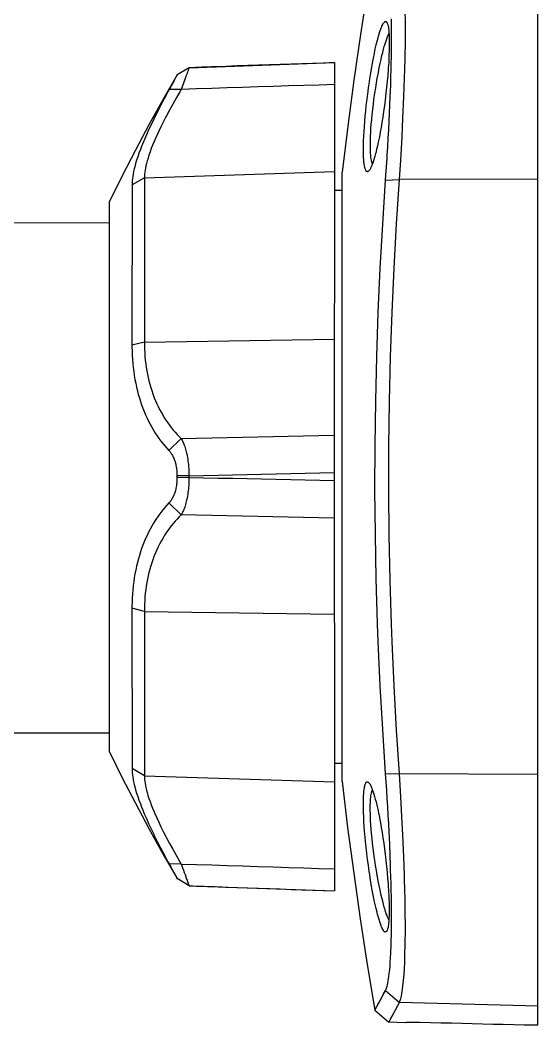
# Model space of a CAD drawing. Header units: millimetres. Extents: x -495897 to 1376592, y -28539 to 470976.
# Drawn here: x 206334 to 208656, y 208058 to 212559 of the extents above; entities that cross this region are included whole.
import ezdxf

# ---------------------------------------------------------------- set-up
doc = ezdxf.new("R2010")
doc.units = ezdxf.units.MM

msp = doc.modelspace()

# ---------------------------------------------------------------- linework, layer by layer
at = {"color": 0}
for p, q in [((208655.868, 211846.833), (208655.868, 212885.143)), ((208061.768, 212546.493), (208061.248, 212603.953)), ((207999.498, 212537.263), (207999.108, 212565.473)), ((207947.238, 212507.623), (207949.968, 212516.203)), ((207949.968, 212516.203), (207953.088, 212524.263)), ((207953.088, 212524.263), (207953.998, 212526.343)), ((207953.998, 212526.343), (207956.338, 212532.063)), ((207956.338, 212532.063), (207958.678, 212537.133)), ((207958.678, 212537.133), (207959.458, 212538.693)), ((207959.458, 212538.693), (207961.798, 212542.853)), ((207961.798, 212542.853), (207964.008, 212546.233)), ((207964.008, 212546.233), (207964.658, 212547.143)), ((207964.658, 212547.143), (207966.218, 212548.963)), ((207966.218, 212548.963), (207967.388, 212550.523)), ((207967.388, 212550.523), (207968.818, 212551.433)), ((207968.818, 212551.433), (207969.858, 212552.213)), ((207969.858, 212552.213), (207971.158, 212552.733)), ((207971.158, 212552.733), (207972.198, 212552.863)), ((207972.198, 212552.863), (207973.368, 212552.863)), ((207973.368, 212552.863), (207974.408, 212552.733)), ((207974.408, 212552.733), (207975.448, 212552.213)), ((207975.448, 212552.213), (207976.488, 212551.303)), ((207976.488, 212551.303), (207977.398, 212550.393)), ((207977.268, 212550.393), (207978.438, 212548.963)), ((207978.438, 212548.963), (207979.608, 212547.143)), ((207979.608, 212547.143), (207980.258, 212545.323)), ((207980.258, 212545.323), (207981.428, 212542.333)), ((207981.428, 212542.333), (207982.598, 212538.693)), ((207982.598, 212538.693), (207982.858, 212537.523)), ((207982.858, 212537.523), (207984.028, 212532.453)), ((207984.028, 212532.453), (207985.198, 212527.123)), ((207985.198, 212527.123), (207985.978, 212520.753)), ((207985.978, 212520.753), (207986.758, 212514.253)), ((207986.758, 212514.253), (207987.668, 212504.373)), ((207999.498, 212535.833), (207999.498, 212537.263)), ((207999.888, 212483.833), (207999.628, 212513.473)), ((207999.888, 212513.473), (207999.888, 212516.203)), ((208061.508, 212462.773), (208061.768, 212530.893)), ((208061.768, 212530.893), (208061.768, 212546.493)), ((207934.758, 212464.463), (207937.488, 212474.213)), ((207937.488, 212474.213), (207941.128, 212487.733)), ((207941.128, 212487.733), (207943.858, 212497.353)), ((207943.858, 212497.353), (207947.238, 212507.623)), ((207973.498, 212461.733), (207976.488, 212470.963)), ((207976.488, 212470.963), (207979.608, 212479.283)), ((207979.608, 212479.283), (207980.518, 212481.753)), ((207980.518, 212481.753), (207983.118, 212488.253)), ((207983.118, 212488.253), (207985.458, 212493.713)), ((207985.458, 212493.713), (207987.928, 212498.783)), ((207987.668, 212504.373), (207988.318, 212493.713)), ((207988.318, 212493.713), (207988.708, 212482.143)), ((207988.708, 212482.143), (207988.708, 212481.233)), ((207988.708, 212481.233), (207989.098, 212467.583)), ((207989.098, 212467.583), (207989.228, 212452.893)), ((207999.628, 212454.193), (207999.888, 212483.833)), ((207922.538, 212411.293), (207926.698, 212430.403)), ((207926.698, 212430.403), (207930.858, 212448.083)), ((207930.858, 212448.083), (207934.758, 212464.463)), ((207959.848, 212414.543), (207963.488, 212428.193)), ((207963.488, 212428.193), (207966.998, 212440.933)), ((207966.998, 212440.933), (207970.638, 212452.893)), ((207970.638, 212452.893), (207973.498, 212461.733)), ((207988.708, 212421.433), (207987.928, 212401.803)), ((207989.098, 212439.633), (207988.708, 212421.433)), ((207989.228, 212452.893), (207989.098, 212439.633)), ((207998.848, 212394.913), (207999.238, 212424.683)), ((207999.238, 212424.683), (207999.628, 212454.193)), ((208060.338, 212388.933), (208061.508, 212462.773)), ((207913.828, 212365.663), (207918.118, 212388.283)), ((207918.118, 212388.283), (207922.408, 212409.733)), ((207922.408, 212409.733), (207922.538, 212411.293)), ((207948.408, 212364.493), (207952.568, 212383.213)), ((207952.568, 212383.603), (207956.338, 212399.853)), ((207952.568, 212383.213), (207952.568, 212383.603)), ((207956.338, 212399.853), (207959.848, 212414.543)), ((207987.668, 212390.753), (207986.628, 212368.913)), ((207987.928, 212401.803), (207987.668, 212390.753)), ((207998.458, 212365.403), (207998.848, 212394.913)), ((208057.868, 212298.973), (208060.208, 212382.563)), ((208060.208, 212382.563), (208060.338, 212388.933)), ((207091.968, 212346.033), (207038.148, 212313.793)), ((207091.968, 212346.033), (207060.898, 212327.313)), ((207086.898, 212332.513), (207085.858, 212329.653)), ((207087.548, 212334.463), (207086.898, 212332.513)), ((207088.718, 212337.323), (207087.548, 212334.463)), ((207089.108, 212338.623), (207088.718, 212337.323)), ((207089.238, 212339.013), (207089.108, 212338.623)), ((207090.278, 212341.873), (207089.238, 212339.013)), ((207090.668, 212342.913), (207090.278, 212341.873)), ((207091.188, 212344.213), (207090.668, 212342.913)), ((207091.578, 212344.863), (207091.188, 212344.213)), ((207091.188, 212344.213), (207091.188, 212344.213)), ((207091.708, 212345.383), (207091.578, 212344.863)), ((207091.968, 212345.773), (207091.708, 212345.643)), ((207091.708, 212345.643), (207091.708, 212345.383)), ((207091.968, 212346.033), (207743.398, 212368.783)), ((207148.908, 212347.983), (207091.968, 212346.033)), ((207121.998, 212347.073), (207091.968, 212346.033)), ((207091.968, 212346.033), (207091.968, 212345.773)), ((207192.198, 212349.543), (207148.908, 212347.983)), ((207257.328, 212351.753), (207192.198, 212349.543)), ((207305.818, 212353.573), (207257.328, 212351.753)), ((207354.568, 212355.133), (207305.818, 212353.573)), ((207403.058, 212356.953), (207354.568, 212355.133)), ((207451.808, 212358.513), (207403.058, 212356.953)), ((207500.298, 212360.073), (207451.808, 212358.513)), ((207549.048, 212361.893), (207500.298, 212360.073)), ((207597.668, 212363.453), (207549.048, 212361.893)), ((207646.158, 212365.403), (207597.668, 212363.453)), ((207694.908, 212366.963), (207646.158, 212365.403)), ((207743.398, 212368.523), (207694.908, 212366.963)), ((207743.398, 212368.523), (207743.398, 212368.783)), ((207743.398, 212368.783), (207743.398, 212368.523)), ((207743.398, 212368.523), (207743.398, 212270.373)), ((207906.288, 212322.503), (207910.578, 212347.983)), ((207910.578, 212347.983), (207913.828, 212365.663)), ((207940.348, 212324.973), (207944.248, 212345.123)), ((207944.248, 212345.123), (207948.408, 212364.493)), ((207984.288, 212336.283), (207982.208, 212311.063)), ((207984.938, 212345.773), (207984.288, 212336.283)), ((207986.628, 212368.913), (207984.938, 212345.773)), ((207996.768, 212305.993), (207997.678, 212335.633)), ((207997.678, 212335.633), (207998.458, 212365.403)), ((207022.808, 212285.193), (207020.338, 212280.643)), ((207026.318, 212291.823), (207022.808, 212285.193)), ((207028.008, 212294.943), (207026.318, 212291.823)), ((207029.438, 212297.413), (207028.008, 212294.943)), ((207032.298, 212303.003), (207029.438, 212297.413)), ((207034.248, 212306.123), (207032.298, 212303.003)), ((207035.548, 212308.853), (207034.248, 212306.123)), ((207036.068, 212309.763), (207035.548, 212308.853)), ((207036.718, 212311.453), (207036.068, 212309.763)), ((207037.498, 212312.493), (207036.718, 212311.453)), ((207037.628, 212312.883), (207037.498, 212312.493)), ((207038.018, 212313.403), (207037.628, 212312.883)), ((207038.148, 212313.793), (207038.018, 212313.403)), ((207075.588, 212301.573), (207056.478, 212248.533)), ((207072.208, 212292.473), (207064.798, 212271.803)), ((207082.478, 212320.293), (207081.308, 212317.563)), ((207083.518, 212323.283), (207082.478, 212320.293)), ((207084.428, 212326.143), (207083.518, 212323.283)), ((207085.468, 212329.003), (207084.428, 212326.143)), ((207085.858, 212329.653), (207085.468, 212329.003)), ((207900.048, 212283.113), (207902.128, 212296.373)), ((207902.128, 212296.373), (207906.288, 212322.503)), ((207931.898, 212277.653), (207935.668, 212299.883)), ((207935.668, 212299.883), (207936.448, 212303.913)), ((207936.448, 212303.913), (207940.348, 212324.973)), ((207979.868, 212285.193), (207977.398, 212258.933)), ((207982.208, 212311.063), (207979.868, 212285.193)), ((207995.728, 212268.423), (207996.638, 212297.933)), ((207996.638, 212297.933), (207996.768, 212305.993)), ((208055.008, 212215.773), (208057.868, 212298.973)), ((207002.398, 212247.753), (206996.938, 212238.263)), ((207005.908, 212254.513), (207002.398, 212247.753)), ((207056.478, 212248.533), (207002.398, 212247.753)), ((207009.548, 212261.013), (207005.908, 212254.513)), ((207013.058, 212267.513), (207009.548, 212261.013)), ((207016.698, 212273.883), (207013.058, 212267.513)), ((207020.338, 212280.643), (207016.698, 212273.883)), ((207056.478, 212248.533), (207050.758, 212238.523)), ((207060.768, 212260.493), (207056.478, 212248.533)), ((207125.118, 212250.743), (207056.478, 212248.533)), ((207064.798, 212271.803), (207060.768, 212260.493)), ((207193.888, 212252.823), (207125.118, 212250.743)), ((207262.528, 212255.163), (207193.888, 212252.823)), ((207331.298, 212257.243), (207262.528, 212255.163)), ((207400.068, 212259.453), (207331.298, 212257.243)), ((207468.708, 212261.663), (207400.068, 212259.453)), ((207537.218, 212264.003), (207468.708, 212261.663)), ((207605.858, 212266.083), (207537.218, 212264.003)), ((207674.628, 212268.163), (207605.858, 212266.083)), ((207743.398, 212270.373), (207674.628, 212268.163)), ((207743.398, 212270.373), (207743.268, 211951.093)), ((207892.508, 212227.863), (207896.148, 212255.683)), ((207896.148, 212255.683), (207900.048, 212283.113)), ((207924.748, 212232.413), (207928.388, 212255.163)), ((207928.388, 212255.163), (207931.898, 212277.653)), ((207977.398, 212258.933), (207974.538, 212232.023)), ((207994.688, 212238.653), (207995.728, 212268.423)), ((206979.908, 212206.413), (206964.048, 212176.253)), ((206996.938, 212238.263), (206979.908, 212206.413)), ((207033.858, 212209.403), (207018.518, 212182.103)), ((207050.758, 212238.523), (207033.858, 212209.403)), ((207886.268, 212176.123), (207889.518, 212203.163)), ((207889.518, 212203.163), (207891.208, 212218.113)), ((207891.208, 212218.113), (207892.508, 212227.863)), ((207917.988, 212181.323), (207920.848, 212204.463)), ((207920.848, 212204.463), (207922.278, 212213.953)), ((207922.278, 212213.953), (207924.748, 212232.413)), ((207970.768, 212200.563), (207967.388, 212174.563)), ((207972.978, 212217.853), (207970.768, 212200.563)), ((207974.538, 212232.023), (207972.718, 212217.853)), ((207992.348, 212179.763), (207993.778, 212217.203)), ((207993.778, 212217.203), (207994.688, 212238.653)), ((208050.848, 212119.833), (208055.008, 212215.773)), ((206964.048, 212176.253), (206949.358, 212147.653)), ((207004.088, 212156.103), (206990.828, 212131.013)), ((207018.518, 212182.103), (207004.088, 212156.103)), ((207883.538, 212149.473), (207886.268, 212176.123)), ((207912.788, 212136.603), (207915.258, 212158.963)), ((207915.258, 212158.963), (207917.988, 212181.323)), ((207967.388, 212174.563), (207964.008, 212148.953)), ((207990.528, 212142.063), (207992.348, 212179.763)), ((206933.238, 212115.283), (206921.148, 212090.323)), ((206935.578, 212120.093), (206933.238, 212115.283)), ((206949.358, 212147.653), (206935.578, 212120.093)), ((206987.838, 212125.293), (206976.008, 212102.543)), ((206990.828, 212131.013), (206987.838, 212125.293)), ((207877.688, 212081.223), (207879.378, 212105.273)), ((207879.378, 212105.273), (207881.588, 212129.973)), ((207881.588, 212129.973), (207883.538, 212149.473)), ((207908.888, 212092.793), (207910.578, 212112.943)), ((207910.578, 212114.763), (207912.788, 212136.603)), ((207910.578, 212112.943), (207910.578, 212114.763)), ((207960.238, 212123.603), (207956.468, 212100.853)), ((207964.008, 212148.953), (207960.238, 212123.603)), ((207988.708, 212104.623), (207990.528, 212142.063)), ((208046.558, 212034.943), (208050.848, 212119.833)), ((206910.228, 212067.053), (206900.218, 212044.953)), ((206921.148, 212090.323), (206910.228, 212067.053)), ((206955.598, 212060.943), (206946.628, 212041.443)), ((206965.478, 212081.223), (206955.598, 212060.943)), ((206976.008, 212102.543), (206965.478, 212081.223)), ((207876.258, 212059.903), (207877.688, 212081.223)), ((207906.288, 212056.263), (207907.328, 212074.203)), ((207907.328, 212074.203), (207908.888, 212092.793)), ((207952.698, 212078.363), (207948.928, 212056.783)), ((207956.468, 212100.853), (207952.698, 212078.363)), ((207984.808, 212029.613), (207986.888, 212067.053)), ((207986.888, 212067.053), (207988.708, 212104.623)), ((206891.118, 212023.633), (206882.668, 212003.483)), ((206900.218, 212044.953), (206891.118, 212023.633)), ((206938.178, 212022.853), (206934.798, 212014.793)), ((206946.628, 212041.443), (206938.178, 212022.853)), ((207874.048, 212013.623), (207874.308, 212018.693)), ((207874.308, 212018.693), (207875.088, 212038.713)), ((207875.088, 212038.713), (207876.258, 212059.903)), ((207904.728, 212011.933), (207904.858, 212023.373)), ((207904.858, 212023.373), (207905.378, 212039.493)), ((207905.378, 212039.493), (207906.288, 212056.263)), ((207943.858, 212030.913), (207939.958, 212012.453)), ((207945.028, 212036.243), (207943.858, 212030.913)), ((207948.928, 212056.783), (207945.028, 212036.243)), ((207982.598, 211992.043), (207984.808, 212029.613)), ((208040.708, 211932.373), (208046.558, 212034.943)), ((206873.308, 211979.563), (206867.068, 211962.533)), ((206880.328, 211997.763), (206873.308, 211979.563)), ((206882.668, 212003.483), (206880.328, 211997.763)), ((206922.058, 211983.203), (206916.728, 211968.643)), ((206928.038, 211998.413), (206922.058, 211983.203)), ((206934.798, 212014.793), (206928.038, 211998.413)), ((207873.528, 211980.343), (207873.658, 211996.333)), ((207873.658, 211965.523), (207873.528, 211980.343)), ((207873.658, 211996.333), (207874.048, 212013.623)), ((207904.468, 211998.283), (207904.728, 212011.933)), ((207904.728, 211985.543), (207904.468, 211998.283)), ((207904.728, 211983.983), (207904.728, 211985.543)), ((207905.118, 211973.193), (207904.728, 211983.983)), ((207905.378, 211963.573), (207905.118, 211973.193)), ((207932.418, 211978.913), (207928.648, 211963.573)), ((207936.188, 211995.163), (207932.418, 211978.913)), ((207939.958, 212012.453), (207936.188, 211995.163)), ((207980.258, 211954.603), (207982.598, 211992.043)), ((206856.538, 211931.333), (206852.118, 211916.383)), ((206861.608, 211946.673), (206856.538, 211931.333)), ((206867.068, 211962.533), (206861.608, 211946.673)), ((206903.598, 211928.343), (206900.608, 211916.903)), ((206907.628, 211941.213), (206903.598, 211928.343)), ((206911.918, 211954.733), (206907.628, 211941.213)), ((206916.728, 211968.643), (206911.918, 211954.733)), ((207743.268, 211951.093), (207743.268, 211880.243)), ((207873.918, 211955.123), (207873.658, 211965.523)), ((207874.438, 211942.903), (207873.918, 211955.123)), ((207874.958, 211933.023), (207874.438, 211942.903)), ((207875.868, 211923.533), (207874.958, 211933.023)), ((207906.158, 211954.603), (207905.378, 211963.573)), ((207906.548, 211950.573), (207906.158, 211954.603)), ((207907.328, 211943.423), (207906.548, 211950.573)), ((207908.238, 211937.053), (207907.328, 211943.423)), ((207909.278, 211931.073), (207908.238, 211937.053)), ((207909.928, 211928.733), (207909.278, 211931.073)), ((207910.838, 211924.833), (207909.928, 211928.733)), ((207918.768, 211929.123), (207915.778, 211920.153)), ((207921.758, 211938.613), (207918.768, 211929.123)), ((207924.748, 211949.143), (207921.758, 211938.613)), ((207927.998, 211961.363), (207924.748, 211949.143)), ((207928.648, 211963.573), (207927.998, 211961.363)), ((207976.878, 211901.823), (207979.478, 211939.523)), ((207979.478, 211939.523), (207980.258, 211954.603)), ((208035.118, 211844.883), (208040.708, 211932.373)), ((206843.018, 211880.503), (206840.808, 211869.453)), ((206845.748, 211892.723), (206843.018, 211880.503)), ((206848.088, 211902.083), (206845.748, 211892.723)), ((206852.118, 211916.383), (206848.088, 211902.083)), ((206891.508, 211853.203), (207743.268, 211880.243)), ((206894.368, 211887.003), (206893.068, 211877.903)), ((206895.928, 211896.363), (206894.368, 211887.003)), ((206898.138, 211906.373), (206895.928, 211896.363)), ((206900.608, 211916.903), (206898.138, 211906.373)), ((207743.268, 211880.243), (207742.748, 210699.622)), ((207875.868, 211922.623), (207875.868, 211923.533)), ((207876.778, 211914.823), (207875.868, 211922.623)), ((207877.818, 211907.543), (207876.778, 211914.823)), ((207878.338, 211904.813), (207877.818, 211907.543)), ((207879.378, 211899.483), (207878.338, 211904.813)), ((207880.548, 211895.063), (207879.378, 211899.483)), ((207881.068, 211892.723), (207880.548, 211895.063)), ((207882.238, 211889.343), (207881.068, 211892.723)), ((207883.798, 211886.223), (207882.238, 211889.343)), ((207884.448, 211884.663), (207883.798, 211886.223)), ((207885.488, 211883.233), (207884.448, 211884.663)), ((207886.398, 211881.933), (207885.488, 211883.233)), ((207887.698, 211881.283), (207886.398, 211881.933)), ((207888.348, 211880.763), (207887.698, 211881.283)), ((207889.648, 211880.243), (207888.348, 211880.763)), ((207890.948, 211879.983), (207889.648, 211880.243)), ((207891.988, 211879.983), (207890.948, 211879.983)), ((207893.028, 211880.243), (207891.988, 211879.983)), ((207894.328, 211880.763), (207893.028, 211880.243)), ((207895.628, 211881.673), (207894.328, 211880.763)), ((207896.798, 211882.713), (207895.628, 211881.673)), ((207898.228, 211884.143), (207896.798, 211882.713)), ((207899.528, 211885.833), (207898.228, 211884.143)), ((207900.828, 211887.523), (207899.528, 211885.833)), ((207902.128, 211889.473), (207900.828, 211887.523)), ((207903.558, 211891.813), (207902.128, 211889.473)), ((207904.468, 211893.243), (207903.558, 211891.813)), ((207905.898, 211896.363), (207904.468, 211893.243)), ((207907.328, 211899.353), (207905.898, 211896.363)), ((207908.888, 211902.473), (207907.328, 211899.353)), ((207910.058, 211905.463), (207908.888, 211902.473)), ((207911.358, 211908.583), (207910.058, 211905.463)), ((207911.878, 211921.453), (207910.838, 211924.833)), ((207912.658, 211911.573), (207911.358, 211908.583)), ((207912.918, 211918.463), (207911.878, 211921.453)), ((207912.788, 211911.963), (207912.658, 211911.573)), ((207915.778, 211920.153), (207912.788, 211912.093)), ((207914.218, 211915.863), (207912.918, 211918.463)), ((207974.408, 211864.513), (207976.878, 211901.823)), ((206891.508, 211853.203), (206836.128, 211821.223)), ((206836.778, 211839.423), (206836.258, 211830.063)), ((206837.688, 211848.913), (206836.778, 211839.423)), ((206838.988, 211858.923), (206837.688, 211848.913)), ((206840.808, 211869.453), (206838.988, 211858.923)), ((206891.508, 211853.203), (206891.118, 211117.013)), ((206891.638, 211861.003), (206891.508, 211853.203)), ((206892.158, 211869.323), (206891.638, 211861.003)), ((206893.068, 211877.903), (206892.158, 211869.323)), ((207777.848, 211807.183), (207777.848, 211878.423)), ((207959.718, 211645.203), (207972.718, 211842.023)), ((207972.718, 211842.023), (207974.408, 211864.513)), ((207972.718, 211842.023), (208035.118, 211844.883)), ((208021.858, 211646.893), (208034.988, 211844.883)), ((208655.868, 211846.833), (208035.118, 211844.883)), ((208655.478, 209179.792), (208655.868, 211846.833)), ((206836.128, 211821.223), (206835.738, 211102.453)), ((206836.258, 211830.063), (206836.128, 211821.223)), ((207743.138, 211797.303), (207777.848, 211797.303)), ((207777.718, 209232.429), (207777.848, 211807.183)), ((206734.468, 211652.613), (206734.728, 211746.603)), ((206734.468, 211650.143), (206273.618, 211650.403)), ((206734.208, 210513.514), (206734.468, 211652.613)), ((207948.798, 211447.733), (207959.718, 211645.203)), ((208010.938, 211448.383), (208021.858, 211646.893)), ((207939.828, 211249.743), (207948.798, 211447.733)), ((208001.968, 211249.613), (208010.938, 211448.383)), ((207933.068, 211051.493), (207939.828, 211249.743)), ((207995.338, 211050.453), (208001.968, 211249.613)), ((206891.118, 211117.013), (206835.738, 211102.453)), ((206891.118, 211117.013), (207742.878, 211129.233)), ((206891.118, 211117.013), (206891.248, 211102.193)), ((206835.738, 211102.713), (206835.738, 211095.953)), ((206835.738, 211095.953), (206836.128, 211076.713)), ((206836.128, 211076.713), (206836.778, 211057.733)), ((206891.248, 211102.193), (206891.768, 211085.293)), ((206891.768, 211085.293), (206892.548, 211068.523)), ((206836.778, 211057.733), (206837.948, 211039.013)), ((206837.948, 211039.013), (206839.248, 211020.293)), ((206892.548, 211068.523), (206893.848, 211052.013)), ((206893.848, 211052.013), (206895.408, 211035.633)), ((206895.408, 211035.633), (206897.228, 211019.643)), ((207928.388, 210852.983), (207933.068, 211051.493)), ((207990.658, 210850.643), (207995.338, 211050.453)), ((206839.248, 211020.293), (206841.068, 211002.223)), ((206841.068, 211002.223), (206843.408, 210984.283)), ((206843.408, 210984.283), (206846.008, 210966.603)), ((206897.228, 211019.643), (206899.568, 211003.783)), ((206899.568, 211003.783), (206902.038, 210988.053)), ((206902.038, 210988.053), (206904.898, 210972.583)), ((206846.008, 210966.603), (206848.738, 210949.183)), ((206848.738, 210949.183), (206852.248, 210932.023)), ((206904.898, 210972.583), (206908.148, 210957.633)), ((206908.148, 210957.633), (206911.658, 210942.553)), ((206911.658, 210942.553), (206915.428, 210927.993)), ((206852.248, 210932.023), (206855.758, 210915.123)), ((206855.758, 210915.123), (206859.788, 210898.613)), ((206859.788, 210898.613), (206864.078, 210882.363)), ((206915.428, 210927.993), (206919.588, 210913.563)), ((206919.588, 210913.563), (206924.268, 210899.393)), ((206924.268, 210899.393), (206928.818, 210885.613)), ((206864.078, 210882.363), (206868.758, 210866.373)), ((206868.758, 210866.373), (206873.698, 210850.643)), ((206873.698, 210850.643), (206878.898, 210835.173)), ((206928.818, 210885.613), (206934.148, 210871.833)), ((206934.148, 210871.833), (206935.708, 210867.283)), ((206935.708, 210867.283), (206941.298, 210853.893)), ((206941.298, 210853.893), (206947.148, 210840.633)), ((207925.658, 210654.135), (207928.388, 210852.983)), ((207987.928, 210650.924), (207990.658, 210850.643)), ((206878.898, 210835.173), (206884.488, 210820.223)), ((206884.488, 210820.223), (206890.338, 210805.273)), ((206890.338, 210805.273), (206896.578, 210790.713)), ((206947.148, 210840.633), (206953.258, 210827.763)), ((206953.258, 210827.763), (206959.628, 210814.763)), ((206959.628, 210814.763), (206966.388, 210802.283)), ((206966.388, 210802.283), (206973.278, 210790.063)), ((206896.578, 210790.713), (206903.338, 210776.153)), ((206903.338, 210776.153), (206910.098, 210762.113)), ((206910.098, 210762.113), (206917.248, 210748.333)), ((206973.278, 210790.063), (206980.688, 210778.103)), ((206980.688, 210778.103), (206987.968, 210766.403)), ((206987.968, 210766.403), (206995.898, 210754.963)), ((206995.898, 210754.963), (207003.828, 210744.043)), ((206917.248, 210748.333), (206924.658, 210734.943)), ((206924.658, 210734.943), (206932.328, 210722.073)), ((206932.328, 210722.073), (206940.258, 210709.307)), ((207003.828, 210744.043), (207012.018, 210733.383)), ((207012.018, 210733.383), (207020.468, 210722.723)), ((207020.468, 210722.723), (207028.788, 210712.713)), ((207028.788, 210712.713), (207037.758, 210703.015)), ((206940.258, 210709.307), (206948.188, 210696.97)), ((206948.188, 210696.97), (206956.638, 210684.945)), ((206956.638, 210684.945), (206965.218, 210673.297)), ((206965.218, 210673.297), (206974.058, 210662.195)), ((207055.958, 210684.581), (207001.618, 210630.826)), ((207037.758, 210703.015), (207046.728, 210693.707)), ((207046.728, 210693.707), (207055.958, 210684.581)), ((207055.958, 210684.581), (207124.468, 210686.193)), ((207055.958, 210684.581), (207058.038, 210681.188)), ((207058.038, 210681.188), (207060.248, 210677.249)), ((207060.248, 210677.249), (207062.198, 210673.297)), ((207062.198, 210673.297), (207064.408, 210668.994)), ((207064.408, 210668.994), (207066.358, 210664.535)), ((207124.468, 210686.193), (207193.108, 210687.649)), ((207193.108, 210687.649), (207261.878, 210689.079)), ((207261.878, 210689.079), (207330.518, 210690.678)), ((207330.518, 210690.678), (207399.288, 210692.108)), ((207399.288, 210692.108), (207467.928, 210693.525)), ((207467.928, 210693.525), (207536.698, 210695.176)), ((207536.698, 210695.176), (207605.338, 210696.593)), ((207605.338, 210696.593), (207674.108, 210698.023)), ((207674.108, 210698.023), (207742.748, 210699.622)), ((207742.748, 210699.622), (207742.748, 210572.456)), ((206974.058, 210662.195), (206983.028, 210651.288)), ((206983.028, 210651.288), (206992.258, 210640.875)), ((206992.258, 210640.875), (207001.618, 210630.826)), ((207001.618, 210630.826), (207003.958, 210628.174)), ((207003.958, 210628.174), (207006.428, 210625.47)), ((207006.428, 210625.47), (207008.768, 210622.623)), ((207008.768, 210622.623), (207010.978, 210619.373)), ((207066.358, 210664.535), (207068.308, 210659.673)), ((207068.308, 210659.673), (207070.128, 210654.863)), ((207070.128, 210654.863), (207072.078, 210649.312)), ((207072.078, 210649.312), (207074.028, 210643.397)), ((207074.028, 210643.397), (207075.848, 210637.3)), ((207075.848, 210637.3), (207077.668, 210631.021)), ((207077.668, 210631.021), (207079.228, 210624.417)), ((207079.228, 210624.417), (207080.788, 210617.397)), ((207925.268, 210454.91), (207925.658, 210654.135)), ((207987.668, 210450.776), (207987.928, 210650.924)), ((207010.978, 210619.373), (207013.058, 210616.162)), ((207013.058, 210616.162), (207015.008, 210612.769)), ((207015.008, 210612.769), (207017.218, 210609.181)), ((207017.218, 210609.181), (207019.038, 210605.424)), ((207019.038, 210605.424), (207020.988, 210601.485)), ((207020.988, 210601.485), (207022.808, 210597.169)), ((207022.808, 210597.169), (207024.498, 210592.853)), ((207024.498, 210592.853), (207026.188, 210588.225)), ((207026.188, 210588.225), (207027.488, 210584.793)), ((207027.488, 210584.793), (207028.788, 210579.788)), ((207028.788, 210579.788), (207030.478, 210574.601)), ((207030.478, 210574.601), (207031.778, 210569.375)), ((207080.788, 210617.397), (207081.178, 210615.421)), ((207081.178, 210615.421), (207082.738, 210607.907)), ((207082.738, 210607.907), (207084.168, 210600.198)), ((207084.168, 210600.198), (207085.468, 210592.307)), ((207085.468, 210592.307), (207086.768, 210584.468)), ((207086.768, 210584.468), (207087.808, 210576.213)), ((207087.808, 210576.213), (207088.718, 210567.958)), ((207031.778, 210569.375), (207032.948, 210564.019)), ((207032.948, 210564.019), (207033.858, 210558.468)), ((207033.858, 210558.468), (207034.898, 210553.099)), ((207034.898, 210553.099), (207035.678, 210547.366)), ((207035.678, 210547.366), (207036.198, 210541.633)), ((207036.198, 210541.633), (207036.718, 210535.9)), ((207036.718, 210535.9), (207037.108, 210529.803)), ((207037.108, 210529.803), (207037.498, 210523.888)), ((207088.718, 210567.958), (207089.368, 210559.56)), ((207089.368, 210559.56), (207090.148, 210550.941)), ((207090.148, 210550.941), (207090.668, 210542.179)), ((207090.668, 210542.179), (207091.058, 210533.196)), ((207091.058, 210533.196), (207091.188, 210524.07)), ((207612.488, 210529.439), (207677.618, 210530.895)), ((207677.618, 210530.895), (207742.748, 210532.507)), ((207742.748, 210572.456), (207743.138, 209146.811)), ((206734.338, 209374.324), (206734.208, 210513.514)), ((207036.198, 210485.356), (207035.678, 210479.623)), ((207036.718, 210491.089), (207036.198, 210485.356)), ((207037.108, 210497.004), (207036.718, 210491.089)), ((207037.238, 210503.114), (207037.108, 210497.004)), ((207037.498, 210509.393), (207037.238, 210503.114)), ((207037.498, 210523.888), (207037.498, 210517.596)), ((207091.318, 210517.791), (207037.498, 210517.596)), ((207037.498, 210517.596), (207037.498, 210509.393)), ((207037.498, 210517.596), (207037.498, 210517.596)), ((207091.318, 210509.211), (207037.498, 210509.393)), ((207037.498, 210509.393), (207037.498, 210509.393)), ((207090.668, 210484.862), (207090.148, 210476.048)), ((207091.058, 210493.793), (207090.668, 210484.862)), ((207091.188, 210502.932), (207091.058, 210493.793)), ((207091.188, 210524.07), (207091.188, 210517.791)), ((207091.318, 210509.211), (207091.188, 210502.932)), ((207091.318, 210517.791), (207156.448, 210519.247)), ((207091.318, 210517.791), (207091.318, 210509.211)), ((207156.448, 210507.781), (207091.318, 210509.211)), ((207156.448, 210519.247), (207221.578, 210520.677)), ((207221.578, 210506.325), (207156.448, 210507.781)), ((207221.578, 210520.677), (207286.578, 210522.094)), ((207286.578, 210504.895), (207221.578, 210506.325)), ((207286.578, 210522.094), (207351.838, 210523.524)), ((207351.838, 210503.478), (207286.578, 210504.895)), ((207351.838, 210523.524), (207417.098, 210525.162)), ((207417.098, 210501.866), (207351.838, 210503.478)), ((207417.098, 210525.162), (207482.228, 210526.592)), ((207482.098, 210500.41), (207417.098, 210501.866)), ((207547.358, 210498.98), (207482.098, 210500.41)), ((207482.228, 210526.592), (207547.358, 210528.009)), ((207547.358, 210528.009), (207612.488, 210529.439)), ((207612.488, 210497.563), (207547.358, 210498.98)), ((207677.618, 210495.951), (207612.488, 210497.563)), ((207742.748, 210494.534), (207677.618, 210495.951)), ((207027.488, 210442.209), (207026.188, 210438.998)), ((207028.788, 210447.201), (207027.488, 210442.209)), ((207030.218, 210452.427), (207028.788, 210447.201)), ((207031.778, 210457.796), (207030.218, 210452.427)), ((207032.948, 210462.983), (207031.778, 210457.796)), ((207033.858, 210468.352), (207032.948, 210462.983)), ((207034.768, 210473.89), (207033.858, 210468.352)), ((207035.678, 210479.623), (207034.768, 210473.89)), ((207086.768, 210442.755), (207085.468, 210434.682)), ((207087.808, 210450.776), (207086.768, 210442.755)), ((207088.718, 210459.031), (207087.808, 210450.776)), ((207089.368, 210467.481), (207088.718, 210459.031)), ((207090.148, 210476.048), (207089.368, 210467.481)), ((207926.958, 210255.737), (207925.268, 210454.91)), ((207989.358, 210250.693), (207987.668, 210450.776)), ((207001.618, 210396.345), (206992.258, 210386.114)), ((207004.088, 210398.867), (207001.618, 210396.163)), ((207055.958, 210342.408), (207001.618, 210396.345)), ((207006.428, 210401.532), (207004.088, 210398.867)), ((207008.638, 210404.6), (207006.428, 210401.532)), ((207010.978, 210407.629), (207008.638, 210404.6)), ((207013.058, 210410.84), (207010.978, 210407.629)), ((207015.008, 210414.272), (207013.058, 210410.84)), ((207016.958, 210417.847), (207015.008, 210414.272)), ((207019.038, 210421.617), (207016.958, 210417.847)), ((207020.988, 210425.738), (207019.038, 210421.617)), ((207022.808, 210429.82), (207020.988, 210425.738)), ((207024.498, 210434.318), (207022.808, 210429.82)), ((207026.188, 210438.998), (207024.498, 210434.318)), ((207077.668, 210395.981), (207075.848, 210389.689)), ((207079.228, 210402.624), (207077.668, 210395.981)), ((207080.788, 210409.592), (207079.228, 210402.624)), ((207081.308, 210411.568), (207080.788, 210409.592)), ((207082.738, 210419.095), (207081.308, 210411.568)), ((207084.168, 210426.791), (207082.738, 210419.095)), ((207085.468, 210434.682), (207084.168, 210426.791)), ((206965.218, 210353.692), (206956.638, 210342.044)), ((206974.058, 210364.976), (206965.218, 210353.692)), ((206983.028, 210375.753), (206974.058, 210364.976)), ((206992.258, 210386.114), (206983.028, 210375.753)), ((207060.248, 210349.753), (207058.038, 210345.983)), ((207062.198, 210353.692), (207060.248, 210349.753)), ((207064.408, 210358.008), (207062.198, 210353.692)), ((207066.358, 210362.493), (207064.408, 210358.008)), ((207068.308, 210367.316), (207066.358, 210362.493)), ((207070.128, 210372.178), (207068.308, 210367.316)), ((207072.078, 210377.729), (207070.128, 210372.178)), ((207074.028, 210383.644), (207072.078, 210377.729)), ((207075.848, 210389.689), (207074.028, 210383.644)), ((206932.328, 210305.176), (206924.658, 210292.098)), ((206940.258, 210317.877), (206932.328, 210305.176)), ((206948.188, 210330.253), (206940.258, 210317.877)), ((206956.638, 210342.044), (206948.188, 210330.253)), ((207028.788, 210314.302), (207020.468, 210304.071)), ((207037.758, 210323.974), (207028.788, 210314.302)), ((207046.728, 210333.464), (207037.758, 210323.974)), ((207055.958, 210342.408), (207046.728, 210333.464)), ((207058.038, 210345.983), (207055.958, 210342.408)), ((207124.468, 210340.991), (207055.958, 210342.408)), ((207193.108, 210339.379), (207124.468, 210340.991)), ((207261.878, 210337.962), (207193.108, 210339.379)), ((207330.518, 210336.311), (207261.878, 210337.962)), ((207399.288, 210334.894), (207330.518, 210336.311)), ((207467.928, 210333.464), (207399.288, 210334.894)), ((207536.698, 210331.865), (207467.928, 210333.464)), ((207605.338, 210330.253), (207536.698, 210331.865)), ((207673.978, 210328.797), (207605.338, 210330.253)), ((207742.748, 210327.185), (207673.978, 210328.797)), ((206910.098, 210265.045), (206903.338, 210250.875)), ((206917.248, 210278.669), (206910.098, 210265.045)), ((206924.658, 210292.098), (206917.248, 210278.669)), ((206987.968, 210260.547), (206980.688, 210248.899)), ((206995.898, 210272.013), (206987.968, 210260.547)), ((207003.828, 210282.933), (206995.898, 210272.013)), ((207012.018, 210293.71), (207003.828, 210282.933)), ((207020.468, 210304.071), (207012.018, 210293.71)), ((206890.338, 210221.846), (206884.488, 210206.805)), ((206896.578, 210236.562), (206890.338, 210221.846)), ((206903.338, 210250.875), (206896.578, 210236.562)), ((206966.388, 210224.732), (206959.628, 210212.161)), ((206973.278, 210236.887), (206966.388, 210224.732)), ((206980.688, 210248.899), (206973.278, 210236.887)), ((207930.858, 210056.33), (207926.958, 210255.737)), ((207993.128, 210050.233), (207989.358, 210250.693)), ((206873.698, 210177.087), (206868.888, 210161.305)), ((206879.028, 210192.492), (206873.698, 210177.087)), ((206884.488, 210206.805), (206879.028, 210192.492)), ((206941.298, 210173.135), (206935.708, 210159.706)), ((206947.148, 210186.395), (206941.298, 210173.135)), ((206953.258, 210199.46), (206947.148, 210186.395)), ((206959.628, 210212.161), (206953.258, 210199.46)), ((206859.918, 210129.065), (206856.018, 210112.412)), ((206864.208, 210145.341), (206859.918, 210129.065)), ((206868.888, 210161.305), (206864.208, 210145.341)), ((206924.268, 210128.155), (206919.718, 210114.024)), ((206929.078, 210141.948), (206924.268, 210128.155)), ((206934.278, 210155.754), (206929.078, 210141.948)), ((206935.708, 210159.706), (206934.278, 210155.754)), ((206852.248, 210095.538), (206848.998, 210078.521)), ((206856.018, 210112.412), (206852.248, 210095.538)), ((206911.658, 210084.995), (206908.278, 210070.136)), ((206915.558, 210099.49), (206911.658, 210084.995)), ((206919.718, 210114.024), (206915.558, 210099.49)), ((206843.408, 210043.447), (206841.328, 210025.507)), ((206846.138, 210061.14), (206843.408, 210043.447)), ((206848.998, 210078.521), (206846.138, 210061.14)), ((206902.038, 210039.495), (206899.568, 210023.908)), ((206905.028, 210054.913), (206902.038, 210039.495)), ((206908.278, 210070.136), (206905.028, 210054.913)), ((207936.708, 209856.741), (207930.858, 210056.33)), ((207999.108, 209853.166), (207993.128, 210050.233)), ((206839.248, 210007.255), (206837.948, 209988.782)), ((206841.328, 210025.507), (206839.248, 210007.255)), ((206895.408, 209992.032), (206893.848, 209975.522)), ((206897.358, 210007.944), (206895.408, 209992.032)), ((206899.568, 210023.908), (206897.358, 210007.944)), ((206836.128, 209951.173), (206835.738, 209931.816)), ((206836.778, 209969.971), (206836.128, 209951.173)), ((206837.948, 209988.782), (206836.778, 209969.971)), ((206892.548, 209959.064), (206891.768, 209942.411)), ((206893.848, 209975.522), (206892.548, 209959.064)), ((206835.738, 209931.816), (206835.738, 209924.484)), ((206891.118, 209910.119), (206835.738, 209924.484)), ((206835.738, 209924.484), (206835.868, 209205.922)), ((206891.248, 209925.355), (206891.118, 209910.119)), ((206891.118, 209910.119), (207742.878, 209897.782)), ((206891.118, 209910.119), (206891.248, 209174.059)), ((206891.768, 209942.411), (206891.248, 209925.355)), ((207936.968, 209854.453), (207936.708, 209856.741)), ((207939.828, 209775.062), (207936.968, 209854.453)), ((208001.968, 209775.426), (207999.108, 209853.166)), ((207948.538, 209577.124), (207939.828, 209775.062)), ((208010.938, 209576.396), (208001.968, 209775.426)), ((207959.718, 209380.434), (207948.538, 209577.124)), ((208021.858, 209378.64), (208010.938, 209576.396)), ((206734.338, 209364.288), (206273.228, 209364.47)), ((206734.468, 209280.451), (206734.338, 209374.324)), ((207972.588, 209184.784), (207959.718, 209380.434)), ((208034.728, 209181.898), (208021.858, 209378.64)), ((207743.138, 209229.725), (207777.718, 209229.725)), ((207777.458, 209148.423), (207777.718, 209232.429)), ((206835.868, 209205.922), (206836.128, 209196.991)), ((206891.248, 209174.059), (206835.868, 209205.74)), ((206836.128, 209196.991), (206836.648, 209187.813)), ((206836.648, 209187.813), (206837.558, 209178.141)), ((207972.588, 209184.784), (208034.728, 209181.898)), ((207975.058, 209147.357), (207972.588, 209184.784)), ((208655.478, 209179.792), (208034.728, 209181.898)), ((208041.358, 209079.445), (208034.728, 209181.898)), ((208655.348, 208141.443), (208655.738, 209179.792)), ((206837.558, 209178.141), (206838.988, 209168.144)), ((206838.988, 209168.144), (206840.808, 209157.549)), ((206840.808, 209157.549), (206842.888, 209146.447)), ((206842.888, 209146.447), (206845.748, 209134.435)), ((206845.748, 209134.435), (206848.088, 209124.932)), ((206891.248, 209174.059), (207743.138, 209146.811)), ((206891.248, 209174.059), (206891.508, 209165.986)), ((206891.508, 209165.986), (206892.028, 209157.731)), ((206892.028, 209157.731), (206892.938, 209149.151)), ((206892.938, 209149.151), (206894.108, 209140.168)), ((206894.108, 209140.168), (206895.798, 209130.665)), ((207743.138, 209146.811), (207743.138, 209075.688)), ((207880.418, 209131.952), (207881.068, 209134.24)), ((207881.068, 209134.24), (207882.108, 209137.685)), ((207882.108, 209137.685), (207883.538, 209140.714)), ((207883.538, 209140.714), (207884.318, 209142.131)), ((207884.318, 209142.131), (207885.358, 209143.6)), ((207885.358, 209143.6), (207886.268, 209144.835)), ((207886.268, 209144.835), (207887.308, 209145.706)), ((207887.308, 209145.706), (207887.958, 209146.083)), ((207887.958, 209146.083), (207889.258, 209146.629)), ((207889.258, 209146.629), (207890.558, 209146.811)), ((207890.558, 209146.811), (207891.858, 209146.811)), ((207891.858, 209146.811), (207892.898, 209146.629)), ((207892.898, 209146.629), (207894.068, 209145.901)), ((207894.068, 209145.901), (207895.368, 209145.212)), ((207895.368, 209145.212), (207896.668, 209143.925)), ((207896.668, 209143.925), (207897.838, 209142.69)), ((207897.838, 209142.69), (207899.398, 209141.078)), ((207899.398, 209141.078), (207900.568, 209139.479)), ((207900.568, 209139.479), (207901.868, 209137.321)), ((207901.868, 209137.321), (207903.298, 209134.981)), ((207903.298, 209134.981), (207904.338, 209133.369)), ((207977.658, 209109.709), (207975.058, 209147.357)), ((206848.088, 209124.932), (206852.118, 209110.632)), ((206852.118, 209110.632), (206856.278, 209095.773)), ((206856.278, 209095.773), (206861.348, 209080.537)), ((206895.798, 209130.665), (206897.878, 209120.668)), ((206897.878, 209120.668), (206900.348, 209110.073)), ((206900.348, 209110.073), (206903.468, 209098.607)), ((206903.468, 209098.607), (206907.368, 209085.724)), ((207874.048, 209084.619), (207874.698, 209094.486)), ((207874.698, 209094.486), (207875.478, 209103.794)), ((207875.478, 209103.794), (207875.738, 209104.717)), ((207875.738, 209104.717), (207876.518, 209112.595)), ((207876.518, 209112.595), (207877.688, 209119.576)), ((207877.688, 209119.576), (207878.078, 209122.462)), ((207878.078, 209122.462), (207879.118, 209127.454)), ((207879.118, 209127.454), (207880.418, 209131.952)), ((207904.338, 209133.369), (207904.468, 209132.823)), ((207904.468, 209132.823), (207905.898, 209129.794)), ((207905.898, 209129.794), (207907.588, 209126.726)), ((207907.068, 209083.566), (207908.108, 209090.04)), ((207907.588, 209126.726), (207908.888, 209123.697)), ((207908.108, 209090.04), (207909.148, 209095.903)), ((207908.888, 209123.697), (207910.318, 209120.486)), ((207909.148, 209095.903), (207909.538, 209098.061)), ((207909.538, 209098.061), (207910.578, 209102)), ((207910.318, 209120.486), (207911.488, 209117.418)), ((207910.578, 209102), (207911.488, 209105.445)), ((207911.488, 209117.418), (207912.788, 209114.207)), ((207911.488, 209105.445), (207912.658, 209108.292)), ((207912.658, 209108.292), (207913.828, 209110.996)), ((207914.348, 209109.709), (207917.468, 209100.765)), ((207917.468, 209100.765), (207920.458, 209091.275)), ((207920.458, 209091.275), (207923.708, 209080.862)), ((207980.128, 209072.282), (207977.658, 209109.709)), ((206861.348, 209080.537), (206866.938, 209064.404)), ((206866.938, 209064.404), (206873.178, 209047.569)), ((206873.178, 209047.569), (206880.198, 209029.46)), ((206907.368, 209085.724), (206911.658, 209072.282)), ((206911.658, 209072.282), (206916.598, 209058.489)), ((206916.598, 209058.489), (206921.928, 209043.994)), ((207743.138, 209075.688), (207743.268, 208756.629)), ((207873.138, 209047.751), (207873.398, 209062.428)), ((207873.398, 209031.787), (207873.138, 209047.751)), ((207873.398, 209062.428), (207873.658, 209072.659)), ((207873.658, 209072.659), (207874.048, 209084.619)), ((207904.338, 209043.435), (207904.728, 209054.173)), ((207904.728, 209054.173), (207905.248, 209063.845)), ((207905.248, 209063.845), (207905.898, 209072.841)), ((207905.898, 209072.841), (207906.288, 209076.598)), ((207906.288, 209076.598), (207907.068, 209083.566)), ((207923.708, 209080.862), (207926.698, 209069.396)), ((207926.698, 209069.396), (207929.948, 209057.241)), ((207929.948, 209057.241), (207933.718, 209041.472)), ((207982.208, 209034.816), (207980.128, 209072.282)), ((208046.298, 208992.033), (208041.358, 209079.445)), ((206880.198, 209029.46), (206882.538, 209023.727)), ((206882.538, 209023.727), (206890.858, 209003.317)), ((206890.858, 209003.317), (206900.088, 208982.166)), ((206921.928, 209043.994), (206928.038, 209028.576)), ((206928.038, 209028.576), (206934.668, 209012.261)), ((206934.668, 209012.261), (206938.178, 209004.37)), ((206938.178, 209004.37), (206946.498, 208985.559)), ((207873.918, 209014.601), (207873.398, 209031.787)), ((207873.918, 209009.778), (207873.918, 209014.601)), ((207874.698, 208989.693), (207873.918, 209009.778)), ((207904.338, 209042.018), (207904.338, 209043.435)), ((207904.338, 209029.46), (207904.338, 209042.018)), ((207904.338, 209015.836), (207904.338, 209029.46)), ((207904.728, 209004.552), (207904.338, 209015.836)), ((207905.118, 208988.458), (207904.728, 209004.552)), ((207933.718, 209041.472), (207937.488, 209024.819)), ((207937.488, 209024.819), (207941.258, 209007.256)), ((207941.258, 209007.256), (207945.158, 208988.276)), ((207984.548, 208997.22), (207982.208, 209034.816)), ((206900.088, 208982.166), (206910.098, 208959.975)), ((206910.098, 208959.975), (206921.018, 208936.679)), ((206946.498, 208985.559), (206955.598, 208966.033)), ((206955.598, 208966.033), (206965.218, 208945.805)), ((207875.868, 208968.737), (207874.698, 208989.693)), ((207877.038, 208948.145), (207875.868, 208968.737)), ((207905.898, 208971.623), (207905.118, 208988.458)), ((207907.068, 208953.878), (207905.898, 208971.623)), ((207945.158, 208988.276), (207945.678, 208985.065)), ((207945.678, 208985.065), (207949.708, 208963.732)), ((207949.708, 208963.732), (207953.608, 208941.853)), ((207986.628, 208959.793), (207984.548, 208997.22)), ((207988.578, 208922.145), (207986.628, 208959.793)), ((208050.458, 208907.091), (208046.298, 208992.033)), ((206921.018, 208936.679), (206932.978, 208911.771)), ((206932.978, 208911.771), (206935.318, 208906.909)), ((206965.218, 208945.805), (206976.008, 208924.472)), ((206976.008, 208924.472), (206987.708, 208901.735)), ((207878.858, 208924.29), (207877.038, 208948.145)), ((207881.068, 208899.577), (207878.858, 208924.29)), ((207908.498, 208935.249), (207907.068, 208953.878)), ((207910.058, 208915.164), (207908.498, 208935.249)), ((207910.318, 208914.618), (207910.058, 208915.164)), ((207912.268, 208892.791), (207910.318, 208914.618)), ((207953.608, 208941.853), (207957.378, 208919.298)), ((207957.378, 208919.298), (207960.888, 208896.002)), ((207989.618, 208899.213), (207988.578, 208922.145)), ((206935.318, 208906.909), (206949.098, 208879.349)), ((206949.098, 208879.349), (206963.788, 208850.684)), ((206987.708, 208901.735), (206990.568, 208896.002)), ((206990.568, 208896.002), (207003.958, 208870.912)), ((207003.958, 208870.912), (207018.258, 208844.951)), ((207882.888, 208880.038), (207881.068, 208899.577)), ((207885.748, 208853.349), (207882.888, 208880.038)), ((207914.608, 208870.73), (207912.268, 208892.791)), ((207917.208, 208848.162), (207914.608, 208870.73)), ((207960.888, 208896.002), (207964.528, 208871.835)), ((207964.528, 208871.835), (207967.908, 208846.927)), ((207991.178, 208861.604), (207989.618, 208899.213)), ((208054.618, 208811.242), (208050.458, 208907.091)), ((206963.788, 208850.684), (206979.778, 208820.602)), ((206979.778, 208820.602), (206996.938, 208788.687)), ((207018.258, 208844.951), (207033.728, 208817.534)), ((207888.738, 208826.478), (207885.748, 208853.349)), ((207890.948, 208808.772), (207888.738, 208826.478)), ((207920.068, 208825.23), (207917.208, 208848.162)), ((207921.888, 208812.893), (207920.068, 208825.23)), ((207967.908, 208846.927), (207971.158, 208820.745)), ((207971.158, 208820.745), (207972.588, 208809.136)), ((207992.868, 208824.177), (207991.178, 208861.604)), ((207993.388, 208809.643), (207992.868, 208824.177)), ((206996.938, 208788.687), (207002.138, 208779.184)), ((207056.218, 208778.508), (207002.138, 208779.184)), ((207002.138, 208779.184), (207005.518, 208772.775)), ((207033.728, 208817.534), (207050.368, 208788.505)), ((207050.368, 208788.505), (207056.218, 208778.508)), ((207056.218, 208778.508), (207125.118, 208776.35)), ((207056.218, 208778.508), (207059.078, 208770.435)), ((207125.118, 208776.35), (207193.628, 208774.192)), ((207193.628, 208774.192), (207262.528, 208771.852)), ((207892.118, 208799.646), (207890.948, 208808.772)), ((207895.758, 208771.852), (207892.118, 208799.646)), ((207924.358, 208795.148), (207921.888, 208812.893)), ((207927.868, 208772.398), (207924.358, 208795.148)), ((207972.588, 208809.136), (207974.148, 208794.238)), ((207974.148, 208794.238), (207977.268, 208767.354)), ((207994.688, 208780.107), (207993.388, 208809.643)), ((207995.468, 208750.35), (207994.688, 208780.107)), ((208057.738, 208728.328), (208054.618, 208811.242)), ((207005.518, 208772.775), (207009.288, 208766.301)), ((207009.288, 208766.301), (207012.928, 208759.658)), ((207012.928, 208759.658), (207016.568, 208753.054)), ((207016.568, 208753.054), (207019.038, 208748.374)), ((207019.038, 208748.374), (207022.548, 208741.77)), ((207022.548, 208741.77), (207024.368, 208738.689)), ((207024.368, 208738.689), (207028.008, 208732.085)), ((207028.008, 208732.085), (207029.178, 208729.563)), ((207029.178, 208729.563), (207032.038, 208724.025)), ((207059.078, 208770.435), (207062.718, 208760.75)), ((207062.718, 208760.75), (207066.098, 208751.078)), ((207066.098, 208751.078), (207069.738, 208741.211)), ((207069.738, 208741.211), (207070.128, 208740.483)), ((207070.128, 208740.483), (207073.508, 208730.85)), ((207073.508, 208730.85), (207077.018, 208720.996)), ((207262.528, 208771.852), (207331.038, 208769.694)), ((207331.038, 208769.694), (207399.678, 208767.536)), ((207399.678, 208767.536), (207468.448, 208765.248)), ((207468.448, 208765.248), (207537.088, 208763.09)), ((207537.088, 208763.09), (207605.858, 208760.932)), ((207605.858, 208760.932), (207674.498, 208758.787)), ((207674.498, 208758.787), (207743.268, 208756.447)), ((207743.268, 208756.629), (207743.268, 208658.297)), ((207899.658, 208744.422), (207895.758, 208771.852)), ((207901.608, 208730.993), (207899.658, 208744.422)), ((207905.768, 208704.85), (207901.608, 208730.993)), ((207931.378, 208749.843), (207927.868, 208772.398)), ((207935.408, 208727.6), (207931.378, 208749.843)), ((207977.268, 208767.354), (207979.738, 208741.211)), ((207979.738, 208741.211), (207982.078, 208715.445)), ((207996.378, 208720.814), (207995.468, 208750.35)), ((207032.038, 208724.025), (207033.988, 208720.814)), ((207033.988, 208720.814), (207035.288, 208718.097)), ((207035.288, 208718.097), (207035.808, 208717.226)), ((207035.808, 208717.226), (207036.588, 208715.77)), ((207036.588, 208715.77), (207037.238, 208714.522)), ((207037.238, 208714.522), (207037.498, 208714.158)), ((207037.498, 208714.158), (207037.758, 208713.794)), ((207037.758, 208713.794), (207038.018, 208713.287)), ((207091.968, 208681.047), (207038.018, 208713.287)), ((207038.018, 208713.287), (207038.018, 208713.287)), ((207077.018, 208720.996), (207080.398, 208711.311)), ((207080.398, 208711.311), (207081.048, 208710.219)), ((207081.048, 208710.219), (207084.558, 208700.534)), ((207084.558, 208700.534), (207087.938, 208690.862)), ((207087.938, 208690.862), (207088.848, 208688.379)), ((207088.848, 208688.379), (207090.278, 208684.622)), ((207090.278, 208684.622), (207091.578, 208681.554)), ((207910.318, 208679.396), (207905.768, 208704.85)), ((207936.058, 208723.154), (207935.408, 208727.6)), ((207939.958, 208702.003), (207936.058, 208723.154)), ((207943.858, 208681.918), (207939.958, 208702.003)), ((207982.078, 208715.445), (207984.028, 208690.173)), ((207984.028, 208690.173), (207984.808, 208680.683)), ((207997.288, 208691.044), (207996.378, 208720.814)), ((207998.068, 208661.508), (207997.288, 208691.044)), ((208059.818, 208644.673), (208057.738, 208728.328)), ((207091.578, 208681.554), (207091.578, 208681.554)), ((207091.578, 208681.554), (207091.578, 208681.372)), ((207091.578, 208681.372), (207091.578, 208681.372)), ((207091.578, 208681.372), (207091.708, 208681.372)), ((207091.708, 208681.372), (207091.708, 208681.372)), ((207091.708, 208681.372), (207091.708, 208681.229)), ((207091.708, 208681.229), (207091.708, 208681.229)), ((207091.708, 208681.229), (207091.708, 208681.229)), ((207091.708, 208681.229), (207091.708, 208681.229)), ((207091.708, 208681.229), (207091.708, 208681.047)), ((207091.968, 208681.047), (207091.708, 208681.047)), ((207091.968, 208681.047), (207091.708, 208681.047)), ((207091.708, 208681.047), (207091.708, 208681.047)), ((207091.968, 208681.047), (207743.268, 208658.297)), ((207091.968, 208681.047), (207108.348, 208680.501)), ((207108.348, 208680.501), (207124.858, 208679.942)), ((207124.858, 208679.942), (207141.368, 208679.253)), ((207141.368, 208679.253), (207158.008, 208678.707)), ((207158.008, 208678.707), (207174.518, 208678.161)), ((207174.518, 208678.161), (207191.028, 208677.602)), ((207191.028, 208677.602), (207207.668, 208677.108)), ((207207.668, 208677.108), (207224.178, 208676.367)), ((207224.178, 208676.367), (207240.558, 208675.821)), ((207240.558, 208675.821), (207257.068, 208675.314)), ((207257.068, 208675.314), (207305.688, 208673.52)), ((207305.688, 208673.52), (207354.438, 208671.869)), ((207354.438, 208671.869), (207402.928, 208670.088)), ((207402.928, 208670.088), (207451.678, 208668.476)), ((207451.678, 208668.476), (207500.168, 208666.695)), ((207500.168, 208666.695), (207548.788, 208665.083)), ((207548.788, 208665.083), (207597.538, 208663.484)), ((207597.538, 208663.484), (207646.028, 208661.69)), ((207646.028, 208661.69), (207694.778, 208660.091)), ((207694.778, 208660.091), (207743.268, 208658.297)), ((207743.268, 208658.297), (207743.268, 208658.297)), ((207743.268, 208658.297), (207743.268, 208658.297)), ((207913.308, 208661.326), (207910.318, 208679.396)), ((207917.728, 208638.758), (207913.308, 208661.326)), ((207947.888, 208662.379), (207943.858, 208681.918)), ((207952.178, 208643.763), (207947.888, 208662.379)), ((207952.178, 208643.217), (207952.178, 208643.763)), ((207955.948, 208626.928), (207952.178, 208643.217)), ((207984.808, 208680.683), (207985.978, 208657.569)), ((207985.978, 208657.569), (207987.278, 208635.69)), ((207998.588, 208631.933), (207998.068, 208661.508)), ((208059.948, 208638.576), (208059.818, 208644.673)), ((207922.148, 208617.074), (207917.728, 208638.758)), ((207922.278, 208615.644), (207922.148, 208617.074)), ((207926.308, 208596.482), (207922.278, 208615.644)), ((207930.468, 208579.101), (207926.308, 208596.482)), ((207959.718, 208612.251), (207955.948, 208626.928)), ((207963.098, 208598.64), (207959.718, 208612.251)), ((207966.608, 208585.887), (207963.098, 208598.64)), ((207987.278, 208635.69), (207987.798, 208624.588)), ((207987.798, 208624.588), (207988.318, 208605.244)), ((207988.318, 208605.244), (207988.708, 208586.992)), ((207998.848, 208602.215), (207998.588, 208631.933)), ((207999.108, 208580.154), (207998.848, 208602.215)), ((208061.118, 208564.606), (208059.948, 208638.576)), ((207934.368, 208562.63), (207930.468, 208579.101)), ((207936.968, 208552.594), (207934.368, 208562.63)), ((207940.738, 208539.334), (207936.968, 208552.594)), ((207970.248, 208573.914), (207966.608, 208585.887)), ((207973.108, 208565.113), (207970.248, 208573.914)), ((207976.098, 208555.805), (207973.108, 208565.113)), ((207979.218, 208547.55), (207976.098, 208555.805)), ((207988.708, 208559.198), (207988.578, 208545.574)), ((207988.708, 208586.992), (207988.968, 208573.914)), ((207988.968, 208573.914), (207988.708, 208559.198)), ((207999.238, 208550.618), (207999.108, 208580.154)), ((207999.238, 208521.043), (207999.238, 208550.618)), ((208061.508, 208496.499), (208061.118, 208564.606)), ((207943.598, 208529.662), (207940.738, 208539.334)), ((207946.848, 208519.249), (207943.598, 208529.662)), ((207949.708, 208510.669), (207946.848, 208519.249)), ((207952.698, 208502.791), (207949.708, 208510.669)), ((207980.128, 208545.067), (207979.218, 208547.55)), ((207982.858, 208538.606), (207980.128, 208545.067)), ((207985.198, 208533.055), (207982.858, 208538.606)), ((207985.458, 208505.989), (207984.548, 208499.71)), ((207987.668, 208528.05), (207985.198, 208533.055)), ((207986.368, 208512.645), (207985.458, 208505.989)), ((207987.278, 208522.317), (207986.368, 208512.645)), ((207987.798, 208532.873), (207987.278, 208522.317)), ((207988.318, 208544.339), (207987.798, 208532.873)), ((207988.578, 208545.574), (207988.318, 208544.339)), ((207999.238, 208513.334), (207999.238, 208521.043)), ((207999.238, 208510.669), (207999.238, 208513.334)), ((207953.608, 208500.451), (207952.698, 208502.791)), ((207955.948, 208494.718), (207953.608, 208500.451)), ((207958.288, 208489.713), (207955.948, 208494.718)), ((207959.198, 208488.114), (207958.288, 208489.713)), ((207961.278, 208483.98), (207959.198, 208488.114)), ((207963.618, 208480.587), (207961.278, 208483.98)), ((207964.138, 208479.482), (207963.618, 208480.587)), ((207965.568, 208477.883), (207964.138, 208479.482)), ((207966.998, 208476.466), (207965.568, 208477.883)), ((207968.428, 208475.179), (207966.998, 208476.466)), ((207969.598, 208474.672), (207968.428, 208475.179)), ((207970.768, 208474.126), (207969.598, 208474.672)), ((207971.938, 208473.749), (207970.768, 208474.126)), ((207972.978, 208473.749), (207971.938, 208473.749)), ((207974.018, 208474.126), (207972.978, 208473.749)), ((207975.058, 208474.672), (207974.018, 208474.126)), ((207976.098, 208475.543), (207975.058, 208474.672)), ((207976.878, 208476.466), (207976.098, 208475.543)), ((207977.918, 208477.883), (207976.878, 208476.466)), ((207979.088, 208479.859), (207977.918, 208477.883)), ((207979.868, 208481.458), (207979.088, 208479.859)), ((207981.038, 208484.487), (207979.868, 208481.458)), ((207982.078, 208488.114), (207981.038, 208484.487)), ((207982.468, 208489.349), (207982.078, 208488.114)), ((207983.638, 208494.341), (207982.468, 208489.349)), ((207984.548, 208499.71), (207983.638, 208494.341)), ((207998.198, 208435.776), (207998.718, 208461.737)), ((207998.718, 208463.388), (207999.108, 208491.507)), ((207998.718, 208461.737), (207998.718, 208463.388)), ((208060.858, 208423.257), (208061.508, 208480.912)), ((208061.508, 208480.912), (208061.508, 208496.499)), ((207997.548, 208411.245), (207998.198, 208435.776)), ((208059.818, 208370.75), (208060.858, 208423.257)), ((207995.208, 208358.556), (207996.248, 208378.641)), ((207996.248, 208378.641), (207996.638, 208388.131)), ((207996.638, 208388.131), (207997.548, 208411.245)), ((208058.778, 208343.515), (208059.818, 208370.75)), ((207992.608, 208322.546), (207994.038, 208339.927)), ((207994.038, 208339.927), (207995.208, 208358.556)), ((208056.958, 208304.983), (208058.778, 208343.515)), ((207987.798, 208275.265), (207989.228, 208286.367)), ((207989.228, 208286.367), (207990.528, 208298.743)), ((207990.528, 208298.743), (207991.178, 208305.906)), ((207991.178, 208305.906), (207992.608, 208322.546)), ((208054.618, 208270.585), (208056.958, 208304.983)), ((207979.738, 208231.923), (207981.168, 208237.981)), ((207981.168, 208237.981), (207982.858, 208245.183)), ((207982.858, 208245.183), (207983.118, 208246.782)), ((207983.118, 208246.782), (207984.808, 208255.544)), ((207984.808, 208255.544), (207986.368, 208265.047)), ((207986.368, 208265.047), (207987.798, 208275.265)), ((208050.718, 208231.013), (208053.448, 208257.013)), ((208053.448, 208257.013), (208054.618, 208270.585)), ((207924.618, 208123.516), (207972.458, 208211.656)), ((207956.858, 208183.55), (207964.138, 208197.356)), ((207964.138, 208197.356), (207972.458, 208211.656)), ((207972.458, 208211.838), (207973.888, 208214.919)), ((207972.458, 208211.838), (208034.598, 208157.589)), ((207973.888, 208214.919), (207975.318, 208218.312)), ((207975.318, 208218.312), (207976.748, 208222.069)), ((207976.748, 208222.069), (207977.918, 208226.203)), ((207977.918, 208226.203), (207979.738, 208231.923)), ((208043.698, 208186.566), (208046.298, 208198.955)), ((208046.298, 208198.955), (208049.028, 208217.389)), ((208049.028, 208217.389), (208050.718, 208231.013)), ((207933.848, 208140.533), (207938.528, 208148.788)), ((207938.528, 208148.788), (207943.858, 208158.642)), ((207943.858, 208158.642), (207949.968, 208170.29)), ((207949.968, 208170.29), (207956.858, 208183.55)), ((207986.888, 208069.631), (208034.598, 208157.589)), ((208034.598, 208157.589), (208037.198, 208163.829)), ((208655.348, 208141.443), (208034.598, 208157.589)), ((208037.198, 208163.829), (208039.928, 208171.525)), ((208039.928, 208171.525), (208040.708, 208174.424)), ((208040.708, 208174.424), (208043.698, 208186.566)), ((207924.618, 208123.698), (207924.748, 208123.88)), ((207924.618, 208123.516), (207986.758, 208069.631)), ((207924.748, 208123.88), (207925.658, 208125.492)), ((207925.658, 208125.492), (207927.478, 208128.56)), ((207927.478, 208128.56), (207930.338, 208133.747)), ((207930.338, 208133.747), (207933.848, 208140.533)), ((207996.248, 208086.648), (208006.258, 208104.9)), ((208006.258, 208104.9), (208012.368, 208116.171)), ((208012.368, 208116.171), (208019.128, 208128.924)), ((208019.128, 208128.924), (208026.538, 208142.678)), ((208655.348, 208058.854), (208655.348, 208141.443)), ((207986.888, 208069.631), (207987.148, 208069.761)), ((208064.108, 208067.655), (207986.888, 208069.631)), ((207987.148, 208069.761), (207987.928, 208071.412)), ((207987.928, 208071.412), (207989.748, 208074.805)), ((207989.748, 208074.805), (207992.608, 208079.81)), ((207992.608, 208079.81), (207996.248, 208086.648)), ((208064.108, 208067.655), (208065.408, 208069.761)), ((208064.108, 208067.655), (208064.368, 208067.837)), ((208064.108, 208067.655), (208064.108, 208067.655)), ((208065.408, 208069.943), (208065.538, 208069.943)), ((208065.538, 208069.943), (208065.668, 208069.943)), ((208065.668, 208069.943), (208066.448, 208070.125)), ((208066.448, 208070.125), (208066.838, 208070.125)), ((208066.838, 208070.125), (208067.878, 208070.125)), ((208067.878, 208070.125), (208068.268, 208070.125)), ((208068.268, 208070.125), (208070.348, 208070.32)), ((208070.348, 208070.32), (208074.898, 208070.32)), ((208074.898, 208070.32), (208076.328, 208070.502)), ((208076.328, 208070.502), (208077.758, 208070.502)), ((208077.758, 208070.502), (208083.998, 208070.502)), ((208083.998, 208070.502), (208086.988, 208070.502)), ((208086.988, 208070.502), (208093.488, 208070.502)), ((208093.488, 208070.502), (208097.778, 208070.32)), ((208097.778, 208070.32), (208104.018, 208070.32)), ((208104.018, 208070.32), (208109.348, 208070.32)), ((208109.348, 208070.32), (208115.588, 208070.125)), ((208115.588, 208070.125), (208121.828, 208069.943)), ((208121.828, 208069.943), (208128.068, 208069.761)), ((208128.068, 208069.761), (208174.478, 208068.708)), ((208174.478, 208068.708), (208221.018, 208067.655)), ((208221.018, 208067.655), (208267.688, 208066.368)), ((208267.688, 208066.368), (208314.228, 208065.315)), ((208314.228, 208065.315), (208360.768, 208064.028)), ((208360.768, 208064.028), (208407.438, 208062.975)), ((208407.438, 208062.975), (208453.978, 208061.74)), ((208453.978, 208061.74), (208500.518, 208060.635)), ((208500.518, 208060.635), (208547.188, 208059.582)), ((208547.188, 208059.582), (208593.728, 208058.295)), ((208593.728, 208058.295), (208598.798, 208058.165)), ((208598.798, 208058.165), (208605.168, 208058.165)), ((208605.168, 208058.165), (208611.278, 208057.983)), ((208611.278, 208057.983), (208617.518, 208057.788)), ((208617.518, 208057.788), (208621.938, 208057.788)), ((208621.938, 208057.788), (208628.048, 208057.788)), ((208628.048, 208057.788), (208631.168, 208057.788)), ((208631.168, 208057.788), (208637.408, 208057.788)), ((208637.408, 208057.788), (208638.838, 208057.788)), ((208638.838, 208057.788), (208644.948, 208057.983)), ((208644.948, 208057.983), (208646.378, 208057.983)), ((208646.378, 208057.983), (208650.668, 208058.165)), ((208650.668, 208058.165), (208652.488, 208058.295)), ((208652.488, 208058.295), (208654.048, 208058.477)), ((208654.048, 208058.477), (208654.308, 208058.477)), ((208654.308, 208058.477), (208654.958, 208058.672)), ((208654.958, 208058.672), (208655.088, 208058.854)), ((208654.958, 208058.672), (208654.958, 208058.672)), ((208655.088, 208058.854), (208655.348, 208058.854))]:
    msp.add_line(p, q, dxfattribs=at)
for points in [[(207925.138, 212903.343), (207891.338, 212698.983), (207859.618, 212494.363), (207830.238, 212289.353), (207802.938, 212083.953), (207777.848, 211878.423)], [(207999.628, 212516.333), (207999.628, 212520.233), (207999.628, 212524.133), (207999.628, 212528.033), (207999.498, 212531.933), (207999.498, 212535.833)], [(207038.148, 212313.793), (206974.188, 212202.123), (206911.788, 212089.543), (206851.078, 211976.053), (206792.058, 211861.783), (206734.728, 211746.603)], [(207081.308, 212317.563), (207080.138, 212314.313), (207078.968, 212311.063), (207077.798, 212307.813), (207076.758, 212304.693), (207075.588, 212301.573)], [(206734.468, 209280.451), (206791.928, 209165.232), (206850.948, 209050.884), (206911.658, 208937.433), (206974.058, 208824.892), (207038.018, 208713.287)], [(207777.458, 209148.423), (207802.548, 208942.815), (207829.848, 208737.493), (207859.228, 208532.483), (207890.818, 208327.824), (207924.618, 208123.516)], [(207914.348, 209109.709), (207914.088, 209110.606), (207913.698, 209111.516), (207913.438, 209112.426), (207913.048, 209113.336), (207912.788, 209114.207)], [(207999.108, 208491.507), (207999.238, 208495.29), (207999.238, 208499.086), (207999.238, 208502.908), (207999.238, 208506.704), (207999.238, 208510.487)]]:
    msp.add_lwpolyline(points, dxfattribs=at)

doc.saveas('drawing.dxf')
